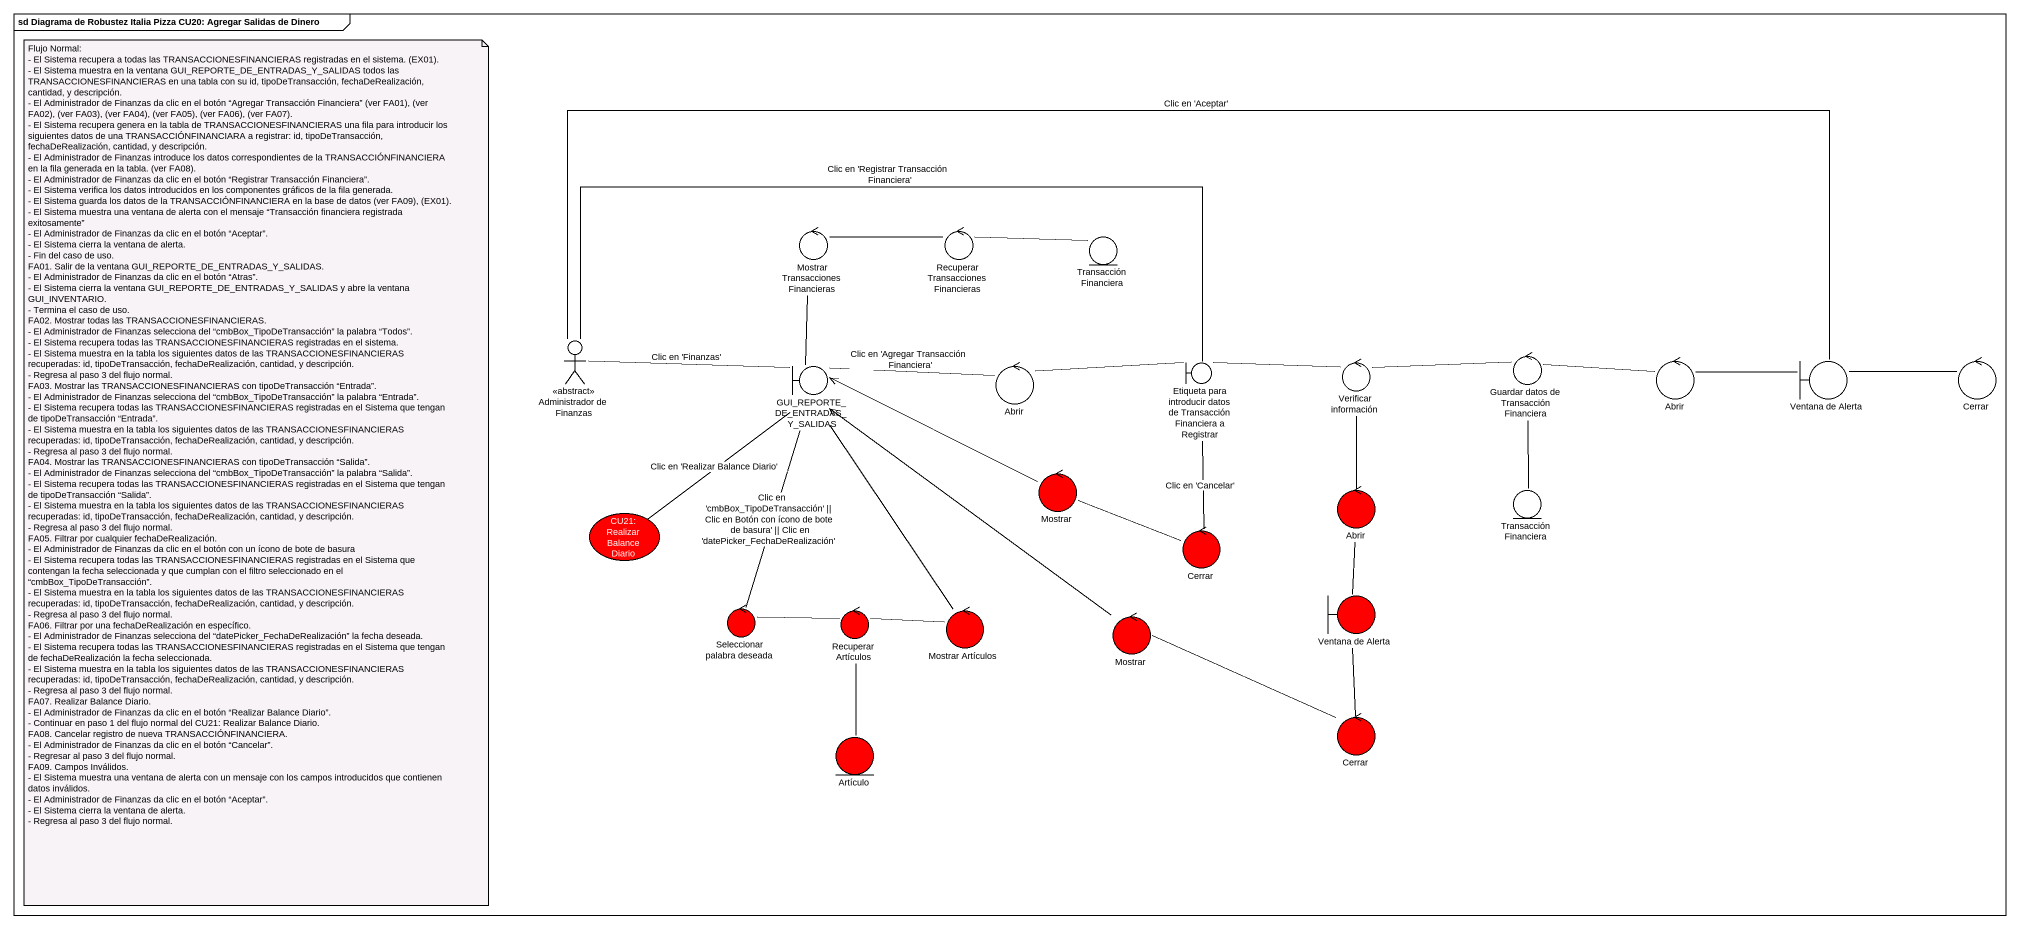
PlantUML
@startuml
mainframe sd Diagrama de Robustez Italia Pizza CU20: Agregar Salidas de Dinero
control "Mostrar Transacciones Financieras" as Mostrar_Transacciones
control "Recuperar Transacciones Financieras" as Recuperar_Transacciones
entity TransacciónFinanciera
actor "Administrador de Finanzas" as Administrador_de_Finanzas <<abstract>>
boundary "GUI_REPORTE_DE_ENTRADAS_Y_SALIDAS" as GUI_REPORTE_DE_ENTRADAS_Y
control Abrir
boundary "Etiqueta para introducir datos de Transacción Financiera a Registrar" as Etiqueta_para_introducir
control "Verificar información" as Verificar_información
control "Guardar datos de Transacción Financiera" as Guardar_datos_de
control "Abrir" as Abrir_2
boundary "Ventana de Alerta" as Ventana_de_Alerta
control Cerrar
control Mostrar #FF0000
control "Abrir" as Abrir_3 #FF0000
entity "TransacciónFinanciera" as TransacciónFinanciera_2
usecase "CU21: Realizar Balance Diario" as CU21_Realizar_Balance_Diario #FF0000
control "Cerrar" as Cerrar_2 #FF0000
control "Seleccionar palabra deseada" as Seleccionar_palabra_deseada #FF0000
control "Recuperar Artículos" as Recuperar_Artículos #FF0000
control "Mostrar Artículos" as Mostrar_Artículos #FF0000
control "Mostrar" as Mostrar_2 #FF0000
boundary "Ventana de Alerta" as Ventana_de_Alerta_2 #FF0000
control "Cerrar" as Cerrar_3 #FF0000
entity Artículo #FF0000
Mostrar_Transacciones -right- Recuperar_Transacciones
Recuperar_Transacciones -right- TransacciónFinanciera
Administrador_de_Finanzas -right- GUI_REPORTE_DE_ENTRADAS_Y : Clic en 'Finanzas'
Administrador_de_Finanzas -right- Etiqueta_para_introducir : Clic en 'Registrar Transacción Financiera'
Administrador_de_Finanzas -right- Ventana_de_Alerta : Clic en 'Aceptar'
GUI_REPORTE_DE_ENTRADAS_Y -up- Mostrar_Transacciones
GUI_REPORTE_DE_ENTRADAS_Y -right- Abrir : Clic en 'Agregar Transacción Financiera'
GUI_REPORTE_DE_ENTRADAS_Y -- CU21_Realizar_Balance_Diario : Clic en 'Realizar Balance Diario'
GUI_REPORTE_DE_ENTRADAS_Y -- Seleccionar_palabra_deseada : Clic en 'cmbBox_TipoDeTransacción' || Clic en Botón con ícono de bote de basura' || Clic en 'datePicker_FechaDeRealización'
GUI_REPORTE_DE_ENTRADAS_Y -- Mostrar_Artículos
Abrir -right- Etiqueta_para_introducir
Etiqueta_para_introducir -right- Verificar_información
Etiqueta_para_introducir -- Cerrar_2 : Clic en 'Cancelar'
Verificar_información -right- Guardar_datos_de
Verificar_información -- Abrir_3
Guardar_datos_de -right- Abrir_2
Guardar_datos_de -- TransacciónFinanciera_2
Abrir_2 -right- Ventana_de_Alerta
Ventana_de_Alerta -right- Cerrar
Mostrar -left-> GUI_REPORTE_DE_ENTRADAS_Y
Abrir_3 -- Ventana_de_Alerta_2
Cerrar_2 -left- Mostrar
Seleccionar_palabra_deseada -right- Recuperar_Artículos
Recuperar_Artículos -right- Mostrar_Artículos
Recuperar_Artículos -- Artículo
Mostrar_2 -up-> GUI_REPORTE_DE_ENTRADAS_Y
Ventana_de_Alerta_2 -- Cerrar_3
Cerrar_3 -left- Mostrar_2
note as N1
  Flujo Normal:
  - El Sistema recupera a todas las TRANSACCIONESFINANCIERAS registradas en el sistema. (EX01).
  - El Sistema muestra en la ventana GUI_REPORTE_DE_ENTRADAS_Y_SALIDAS todos las TRANSACCIONESFINANCIERAS en una tabla con su id, tipoDeTransacción, fechaDeRealización, cantidad, y descripción.
  - El Administrador de Finanzas da clic en el botón “Agregar Transacción Financiera” (ver FA01), (ver FA02), (ver FA03), (ver FA04), (ver FA05), (ver FA06), (ver FA07).
  - El Sistema recupera genera en la tabla de TRANSACCIONESFINANCIERAS una fila para introducir los siguientes datos de una TRANSACCIÓNFINANCIARA a registrar: id, tipoDeTransacción, fechaDeRealización, cantidad, y descripción.
  - El Administrador de Finanzas introduce los datos correspondientes de la TRANSACCIÓNFINANCIERA en la fila generada en la tabla. (ver FA08).
  - El Administrador de Finanzas da clic en el botón “Registrar Transacción Financiera”.
  - El Sistema verifica los datos introducidos en los componentes gráficos de la fila generada.
  - El Sistema guarda los datos de la TRANSACCIÓNFINANCIERA en la base de datos (ver FA09), (EX01).
  - El Sistema muestra una ventana de alerta con el mensaje “Transacción financiera registrada exitosamente”
  - El Administrador de Finanzas da clic en el botón “Aceptar”.
  - El Sistema cierra la ventana de alerta.
  - Fin del caso de uso.
  FA01. Salir de la ventana GUI_REPORTE_DE_ENTRADAS_Y_SALIDAS.
  - El Administrador de Finanzas da clic en el botón “Atras”.
  - El Sistema cierra la ventana GUI_REPORTE_DE_ENTRADAS_Y_SALIDAS y abre la ventana GUI_INVENTARIO.
  - Termina el caso de uso.
  FA02. Mostrar todas las TRANSACCIONESFINANCIERAS.
  - El Administrador de Finanzas selecciona del “cmbBox_TipoDeTransacción” la palabra “Todos”.
  - El Sistema recupera todas las TRANSACCIONESFINANCIERAS registradas en el sistema.
  - El Sistema muestra en la tabla los siguientes datos de las TRANSACCIONESFINANCIERAS recuperadas: id, tipoDeTransacción, fechaDeRealización, cantidad, y descripción.
  - Regresa al paso 3 del flujo normal.
  FA03. Mostrar las TRANSACCIONESFINANCIERAS con tipoDeTransacción “Entrada”.
  - El Administrador de Finanzas selecciona del “cmbBox_TipoDeTransacción” la palabra “Entrada”.
  - El Sistema recupera todas las TRANSACCIONESFINANCIERAS registradas en el Sistema que tengan de tipoDeTransacción “Entrada”.
  - El Sistema muestra en la tabla los siguientes datos de las TRANSACCIONESFINANCIERAS recuperadas: id, tipoDeTransacción, fechaDeRealización, cantidad, y descripción.
  - Regresa al paso 3 del flujo normal.
  FA04. Mostrar las TRANSACCIONESFINANCIERAS con tipoDeTransacción “Salida”.
  - El Administrador de Finanzas selecciona del “cmbBox_TipoDeTransacción” la palabra “Salida”.
  - El Sistema recupera todas las TRANSACCIONESFINANCIERAS registradas en el Sistema que tengan de tipoDeTransacción “Salida”.
  - El Sistema muestra en la tabla los siguientes datos de las TRANSACCIONESFINANCIERAS recuperadas: id, tipoDeTransacción, fechaDeRealización, cantidad, y descripción.
  - Regresa al paso 3 del flujo normal.
  FA05. Filtrar por cualquier fechaDeRealización.
  - El Administrador de Finanzas da clic en el botón con un ícono de bote de basura
  - El Sistema recupera todas las TRANSACCIONESFINANCIERAS registradas en el Sistema que contengan la fecha seleccionada y que cumplan con el filtro seleccionado en el “cmbBox_TipoDeTransacción”.
  - El Sistema muestra en la tabla los siguientes datos de las TRANSACCIONESFINANCIERAS recuperadas: id, tipoDeTransacción, fechaDeRealización, cantidad, y descripción.
  - Regresa al paso 3 del flujo normal.
  FA06. Filtrar por una fechaDeRealización en específico.
  - El Administrador de Finanzas selecciona del “datePicker_FechaDeRealización” la fecha deseada.
  - El Sistema recupera todas las TRANSACCIONESFINANCIERAS registradas en el Sistema que tengan de fechaDeRealización la fecha seleccionada.
  - El Sistema muestra en la tabla los siguientes datos de las TRANSACCIONESFINANCIERAS recuperadas: id, tipoDeTransacción, fechaDeRealización, cantidad, y descripción.
  - Regresa al paso 3 del flujo normal.
  FA07. Realizar Balance Diario.
  - El Administrador de Finanzas da clic en el botón “Realizar Balance Diario”.
  - Continuar en paso 1 del flujo normal del CU21: Realizar Balance Diario.
  FA08. Cancelar registro de nueva TRANSACCIÓNFINANCIERA.
  - El Administrador de Finanzas da clic en el botón “Cancelar”.
  - Regresar al paso 3 del flujo normal.
  FA09. Campos Inválidos.
  - El Sistema muestra una ventana de alerta con un mensaje con los campos introducidos que contienen datos inválidos.
  - El Administrador de Finanzas da clic en el botón “Aceptar”.
  - El Sistema cierra la ventana de alerta.
  - Regresa al paso 3 del flujo normal.
end note
@enduml
